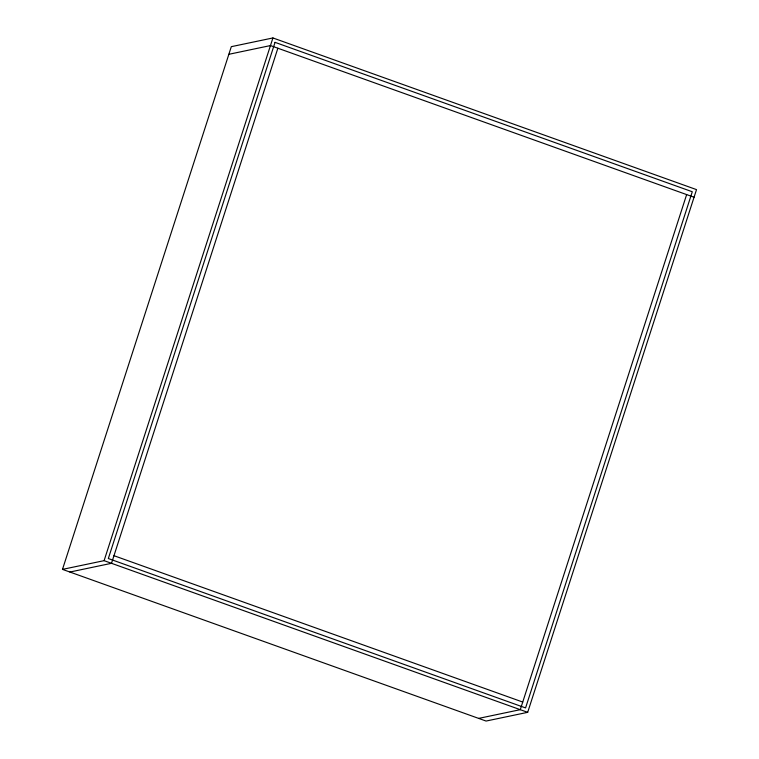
<?xml version="1.0" encoding="UTF-8"?>
<svg xmlns="http://www.w3.org/2000/svg" width="759" height="759" viewBox="0 0 759 759"><rect width="100%" height="100%" fill="white"/><g stroke="black" fill="none" stroke-linecap="round" stroke-linejoin="round"><path stroke-width="1.14" d="M62.485 569.383L231.315 46.669L272.927 37.95L696.515 189.617L527.685 712.331L486.073 721.05L62.485 569.383L104.097 560.654L527.685 712.331M104.097 560.654L272.927 37.95M277.87 48.225L111.507 563.311L69.894 572.039M686.648 194.589L520.276 709.674L478.663 718.394M228.848 54.297L270.46 45.568L694.058 197.245M113.964 555.692L522.742 702.056M275.043 42.352L108.328 558.529L525.57 707.919L692.284 191.752L275.043 42.352"/></g></svg>
